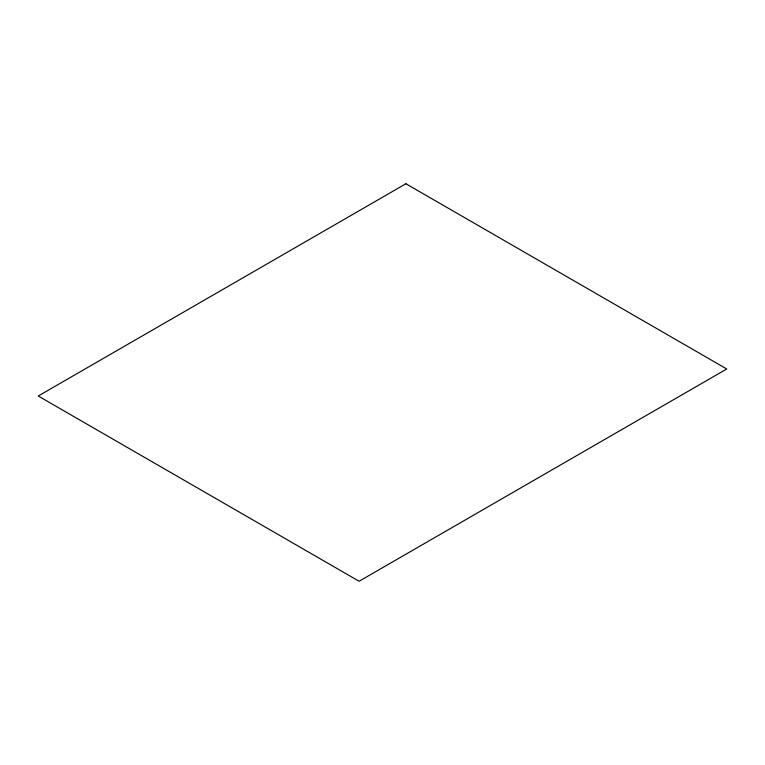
<?xml version="1.0" encoding="UTF-8"?>
<svg xmlns="http://www.w3.org/2000/svg" width="765" height="765" viewBox="0 0 765 765"><rect width="100%" height="100%" fill="white"/><g stroke="black" fill="none" stroke-linecap="round" stroke-linejoin="round"><path stroke-width="1.15" d="M405.899 183.753L38.25 396.012L359.101 581.247L726.75 368.988L405.899 183.753"/></g></svg>
